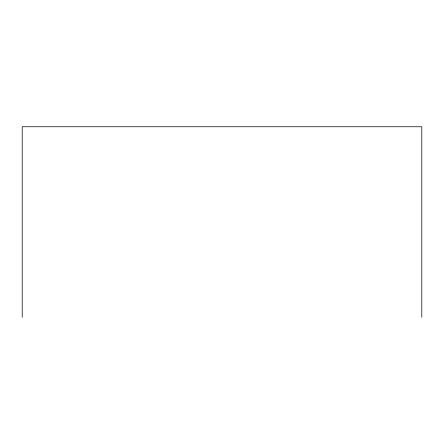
<?xml version="1.0" encoding="UTF-8"?>
<svg xmlns="http://www.w3.org/2000/svg" width="444" height="444" viewBox="0 0 444 444"><rect width="100%" height="100%" fill="white"/><g stroke="black" fill="none" stroke-linecap="round" stroke-linejoin="round"><path stroke-width="0.67" d="M421.8 317.249L421.8 126.751L22.2 126.751L22.2 317.249"/></g></svg>
